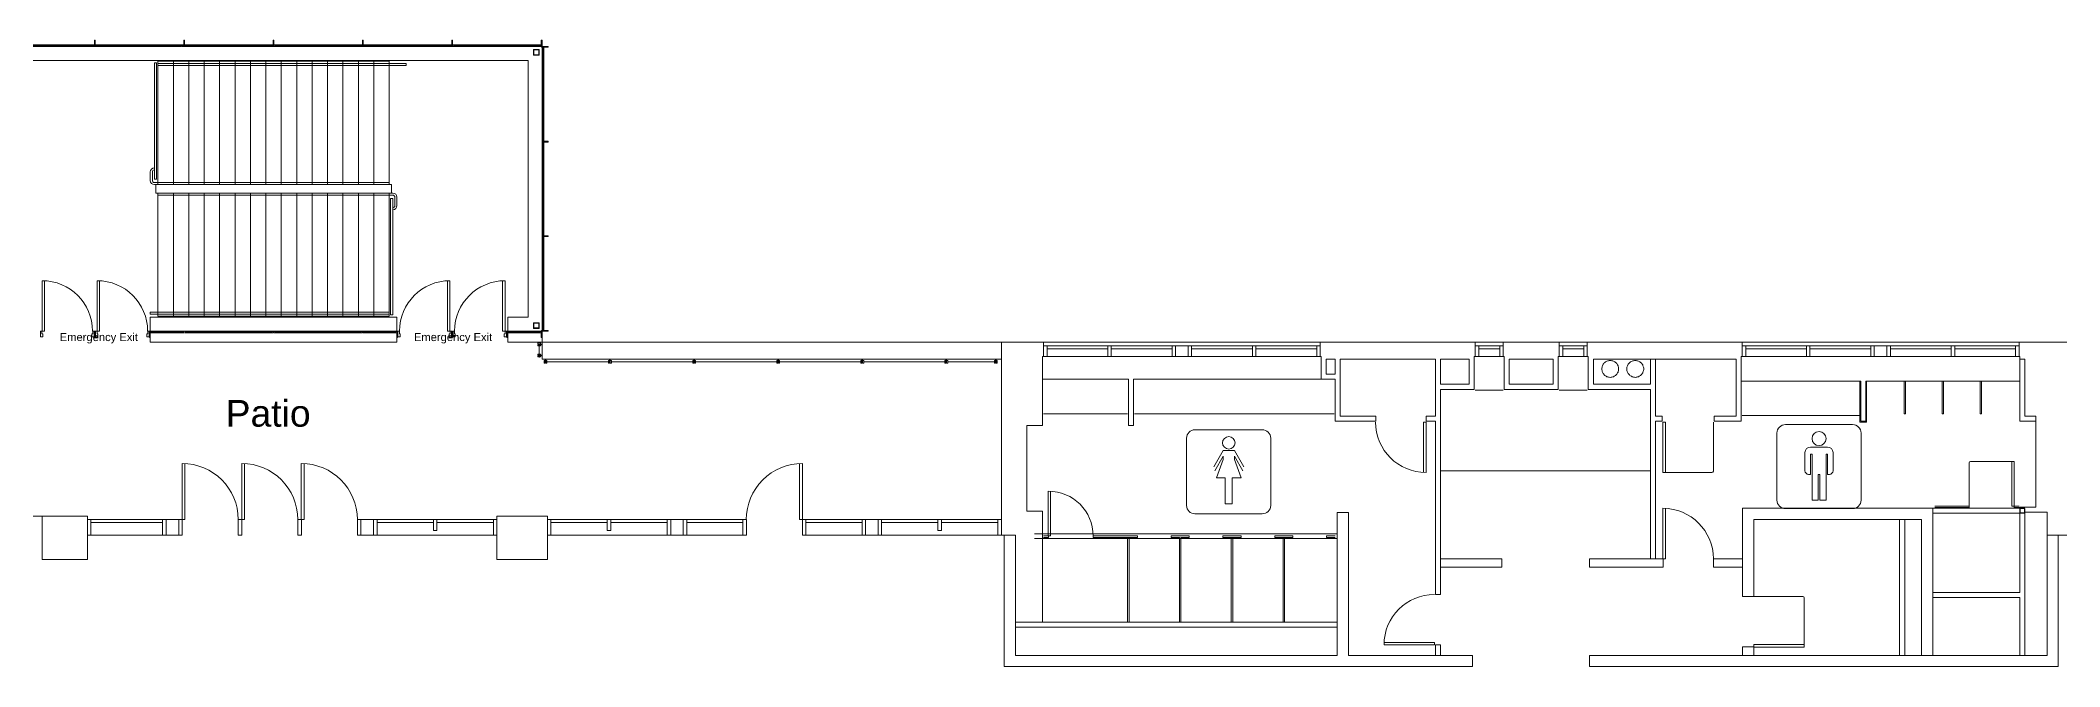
# Model space of a CAD drawing. Header units: inches. Extents: x -3410 to 5259, y -1080 to 3208.
# Drawn here: x 2178 to 3619, y 2757 to 3204 of the extents above; entities that cross this region are included whole.
import ezdxf

# ---------------------------------------------------------------- set-up
doc = ezdxf.new("R2010")
doc.units = ezdxf.units.IN
doc.header["$LTSCALE"] = 48
doc.header["$MEASUREMENT"] = 0
for name, color, linetype, lineweight in [('Venue-Fire Apparatus and Text', 7, 'Continuous', 5), ('Venue-Text', 5, 'Continuous', 5), ('Venue-Text-Facility', 7, 'Continuous', 5), ('Venue-Text-Room ID', 5, 'Continuous', 5), ('Venue-Walls and Doors', 7, 'Continuous', 5)]:
    doc.layers.add(name, color=color, linetype=linetype, lineweight=lineweight)
doc.styles.add('Arial', font='Arial')

# ---------------------------------------------------------------- blocks, each defined once
blk = doc.blocks.new('Group-50-1')
at = {"layer": 'Venue-Walls and Doors', "color": 7, "linetype": 'Continuous', "flags": 128}
blk.add_lwpolyline([(1983.241, 1639.251, 0.41421356), (1947.241, 1675.251), (1947.241, 1639.251), (1948.991, 1639.251), (1948.991, 1675.251)], format="xyb", dxfattribs=at)
blk = doc.blocks.new('Group-53-1')
at = {"layer": 'Venue-Walls and Doors', "color": 7, "linetype": 'Continuous', "flags": 128}
blk.add_lwpolyline([(1540.733, 1655.501, 0.41421356), (1508.733, 1687.501), (1508.733, 1655.501), (1510.289, 1655.501), (1510.289, 1687.501)], format="xyb", dxfattribs=at)
blk = doc.blocks.new('Group-56-1')
at = {"layer": 'Venue-Walls and Doors', "color": 7, "linetype": 'Continuous', "flags": 128}
blk.add_lwpolyline([(2165.75, 1676.751), (2165.75, 1707.751, -0.41421356), (2166.75, 1708.751), (2197.75, 1708.751), (2197.75, 1676.751), (2196.195, 1676.751), (2196.195, 1708.751)], format="xyb", dxfattribs=at)
blk = doc.blocks.new('Group-57-1')
at = {"layer": 'Venue-Walls and Doors', "color": 7, "linetype": 'Continuous', "flags": 128}
blk.add_lwpolyline([(2012.117, 1612.251), (2047.117, 1612.251, -0.41421356), (2048.117, 1611.251), (2048.116, 1576.251), (2012.116, 1576.251), (2012.116, 1578), (2048.116, 1578)], format="xyb", dxfattribs=at)
blk = doc.blocks.new('Group-58-1')
at = {"layer": 'Venue-Walls and Doors', "color": 7, "linetype": 'Continuous', "flags": 128}
blk.add_lwpolyline([(1742.239, 1736.751, 0.41421356), (1778.239, 1700.751), (1778.239, 1736.751), (1776.489, 1736.751), (1776.489, 1700.751)], format="xyb", dxfattribs=at)
blk = doc.blocks.new('Group-122-1')
at = {"layer": 'Venue-Walls and Doors', "color": 7, "linetype": 'Continuous'}
for p, q in [((1331.294, 1707.181), (1331.294, 1667.229)), ((1333.238, 1667.23), (1333.238, 1707.23)), ((1333.238, 1667.23), (1331.294, 1667.229))]:
    blk.add_line(p, q, dxfattribs=at)
blk.add_arc((1333.238, 1667.23), 39.996, 90, 180.001433, dxfattribs=at)
blk = doc.blocks.new('Group-123-1')
at = {"layer": 'Venue-Walls and Doors', "color": 7, "linetype": 'Continuous'}
for p, q in [((890.738, 1667.23), (890.739, 1707.23)), ((892.683, 1707.182), (892.682, 1667.23)), ((890.738, 1667.23), (892.682, 1667.23))]:
    blk.add_line(p, q, dxfattribs=at)
blk.add_arc((890.738, 1667.23), 39.996, 360, 89.998567, dxfattribs=at)
blk = doc.blocks.new('Group-124-1')
at = {"layer": 'Venue-Walls and Doors', "color": 7, "linetype": 'Continuous'}
for p, q in [((933.238, 1667.23), (933.239, 1707.23)), ((935.183, 1707.181), (935.182, 1667.229)), ((933.238, 1667.23), (935.182, 1667.229))]:
    blk.add_line(p, q, dxfattribs=at)
blk.add_arc((933.238, 1667.23), 39.996, 359.998567, 89.998567, dxfattribs=at)
blk = doc.blocks.new('Group-125-1')
at = {"layer": 'Venue-Walls and Doors', "color": 7, "linetype": 'Continuous'}
for p, q in [((975.738, 1667.229), (975.739, 1707.229)), ((977.683, 1707.181), (977.682, 1667.229)), ((975.738, 1667.229), (977.682, 1667.229))]:
    blk.add_line(p, q, dxfattribs=at)
blk.add_arc((975.738, 1667.229), 39.996, 360, 89.998567, dxfattribs=at)
blk = doc.blocks.new('Group-215-1')
at = {"layer": 'Venue-Walls and Doors', "color": 7, "linetype": 'Continuous', "flags": 128}
blk.add_lwpolyline([(1983.242, 1736.751), (1983.242, 1701.751, -0.41421356), (1982.242, 1700.751), (1947.242, 1700.751), (1947.242, 1736.751), (1948.991, 1736.751), (1948.991, 1700.751)], format="xyb", dxfattribs=at)
blk = doc.blocks.new('Group-240-1')
at = {"layer": 'Venue-Walls and Doors', "color": 7, "linetype": 'Continuous', "flags": 128}
blk.add_lwpolyline([(1784.242, 1613.751, 0.41421356), (1748.242, 1577.751), (1784.242, 1577.751), (1784.242, 1579.501), (1748.242, 1579.501)], format="xyb", dxfattribs=at)
blk = doc.blocks.new('MEN')
at = {"layer": 'Venue-Text-Room ID'}
for p, q in [((-61, 59), (-61, -37)), ((-49, 71), (47, 71)), ((58.9999, 59), (58.9999, -37)), ((-21, 5), (-21, 31)), ((-13, 39), (11, 39)), ((-13, 29), (-11, 29)), ((-13, 0), (-13, 29)), ((-10.9999, -36.9999), (-10.9999, 29.0001)), ((8.9999, 29), (10.9999, 29)), ((9, 29.0001), (9, -36.9999)), ((10.9999, 29), (10.9999, 0)), ((18.9999, 31), (18.9999, 5)), ((-13, 0), (-16, 0)), ((0, 0), (-2, 0)), ((-1.9999, -36.9999), (-1.9999, 0.0001)), ((0, -36.9999), (0, 0.0001)), ((14, 0), (11, 0)), ((-48.9999, -48.9999), (47.0001, -48.9999)), ((-10.9999, -36.9999), (-1.9999, -36.9999)), ((0, -36.9999), (9, -36.9999))]:
    blk.add_line(p, q, dxfattribs=at)
blk.add_circle((-1, 51), 10, dxfattribs=at)
for centre, radius, start, end in [((-49, 59), 12, 90, 180), ((46.9999, 59), 12, 0, 90), ((-13, 31), 8, 90, 180), ((10.9999, 31), 8, 0, 90), ((-16, 5), 5, 180, 270), ((13.9999, 5), 5, 270, 0), ((-48.9999, -36.9999), 12, 180, 270), ((47, -36.9999), 12, 270, 0)]:
    blk.add_arc(centre, radius, start, end, dxfattribs=at)
blk = doc.blocks.new('WOMEN')
at = {"layer": 'Venue-Text-Room ID'}
for p, q in [((-43.2359, 68.6324), (52.7641, 68.6324)), ((-55.2358, 56.6324), (-55.2358, -39.3676)), ((-2.9999, 39), (-16.4641, 15.6794)), ((-3, 30.9999), (-15, 10.2153)), ((-3, 38.9999), (13, 38.9999)), ((-3, 31), (-3, 26.101)), ((12.9999, 39), (26.4641, 15.6794)), ((13, 31), (13, 26.101)), ((13, 30.9999), (25, 10.2153)), ((64.7641, 56.6324), (64.7641, -39.3676)), ((-3, 26.101), (-12.5, 0)), ((0.0001, 0), (-12.4999, 0)), ((0, 0), (0, -37)), ((9.9999, 0.0001), (9.9999, -36.9999)), ((22.4999, 0), (9.9999, 0)), ((13, 26.101), (22.5, 0)), ((-43.2359, -51.3675), (52.7641, -51.3675)), ((-0.0001, -36.9999), (9.9999, -36.9999))]:
    blk.add_line(p, q, dxfattribs=at)
blk.add_circle((4.9999, 49.9999), 9, dxfattribs=at)
for centre, start, end in [((-43.2358, 56.6324), 90, 180), ((52.7641, 56.6324), 0, 90), ((-43.2358, -39.3675), 180, 270), ((52.7641, -39.3675), 270, 0)]:
    blk.add_arc(centre, 12, start, end, dxfattribs=at)

msp = doc.modelspace()

# ---------------------------------------------------------------- linework, layer by layer
at = {"layer": 'Venue-Walls and Doors', "linetype": 'Continuous'}
for p, q in [((2217.1, 3201), (2153.9, 3201)), ((2280.9, 3201), (2217.6, 3201)), ((2540.9, 3199.8), (2279.6, 3199.8)), ((2344.6, 3201), (2281.4, 3201)), ((2408.4, 3201), (2345.1, 3201)), ((2408.9, 3201), (2472.1, 3201)), ((2535.9, 3201), (2472.6, 3201)), ((2537.6, 3199.3), (2537.6, 3132.2)), ((2526.4, 3189.8), (2163.4, 3189.8)), ((2259.9, 3188.3), (2261.4, 3188.3)), ((2259.9, 3188.3), (2259.9, 3105.3)), ((2261.4, 3188.3), (2261.4, 3105.3)), ((2262.4, 3189.3), (2427.4, 3189.3)), ((2262.4, 3189.3), (2262.4, 3101.3)), ((2262.4, 3187.8), (2439.4, 3187.8)), ((2262.4, 3186.3), (2439.4, 3186.3)), ((2273.4, 3189.3), (2273.4, 3101.3)), ((2281.4, 3189.8), (2408, 3189.8)), ((2284.4, 3189.3), (2284.4, 3101.3)), ((2295.4, 3189.3), (2295.4, 3101.3)), ((2306.4, 3189.3), (2306.4, 3101.3)), ((2317.4, 3189.3), (2317.4, 3101.3)), ((2328.4, 3189.3), (2328.4, 3101.3)), ((2339.4, 3189.3), (2339.4, 3101.3)), ((2350.4, 3189.3), (2350.4, 3101.3)), ((2361.4, 3189.3), (2361.4, 3101.3)), ((2372.4, 3189.3), (2372.4, 3101.3)), ((2383.4, 3189.3), (2383.4, 3101.3)), ((2394.4, 3189.3), (2394.4, 3101.3)), ((2405.4, 3189.3), (2405.4, 3101.3)), ((2416.4, 3189.3), (2416.4, 3101.3)), ((2427.4, 3189.3), (2427.4, 3101.3)), ((2439.4, 3186.3), (2439.4, 3187.8)), ((2526.4, 3006.8), (2526.4, 3189.8)), ((2537.6, 3131.7), (2537.6, 3064.7)), ((2256.9, 3110.3), (2256.9, 3104.3)), ((2258.4, 3110.3), (2258.4, 3104.3)), ((2259.6, 3102.8), (2427.4, 3102.8)), ((2261.4, 3105.3), (2259.9, 3105.3)), ((2260.9, 3101.3), (2259.9, 3101.3)), ((2260.9, 3101.3), (2428.9, 3101.3)), ((2260.9, 3095.3), (2260.9, 3101.3)), ((2428.9, 3101.3), (2428.9, 3095.3)), ((2260.9, 3095.3), (2429.9, 3095.3)), ((2262.4, 3095.3), (2262.4, 3007.3)), ((2262.4, 3093.8), (2429.9, 3093.8)), ((2273.4, 3095.3), (2273.4, 3007.3)), ((2284.4, 3095.3), (2284.4, 3007.3)), ((2295.4, 3095.3), (2295.4, 3007.3)), ((2306.4, 3095.3), (2306.4, 3007.3)), ((2317.4, 3095.3), (2317.4, 3007.3)), ((2328.4, 3095.3), (2328.4, 3007.3)), ((2339.4, 3095.3), (2339.4, 3007.3)), ((2350.4, 3095.3), (2350.4, 3007.3)), ((2361.4, 3095.3), (2361.4, 3007.3)), ((2372.4, 3095.3), (2372.4, 3007.3)), ((2383.4, 3095.3), (2383.4, 3007.3)), ((2394.4, 3095.3), (2394.4, 3007.3)), ((2405.4, 3095.3), (2405.4, 3007.3)), ((2416.4, 3095.3), (2416.4, 3007.3)), ((2427.4, 3095.3), (2427.4, 3007.3)), ((2428.4, 3008.3), (2428.4, 3091.3)), ((2428.4, 3091.3), (2429.9, 3091.3)), ((2429.9, 3008.3), (2429.9, 3091.3)), ((2431.4, 3086.3), (2431.4, 3092.3)), ((2432.9, 3086.3), (2432.9, 3092.3)), ((2537.6, 3064.2), (2537.6, 2997.2)), ((2427.4, 3010.3), (2256.9, 3010.3)), ((2256.9, 3008.8), (2256.9, 3010.3)), ((2256.9, 3008.8), (2427.4, 3008.8)), ((2256.9, 3006.8), (2432.9, 3006.8)), ((2256.9, 2988.8), (2256.9, 3006.8)), ((2262.4, 3007.3), (2427.4, 3007.3)), ((2429.9, 3008.3), (2428.4, 3008.3)), ((2432.9, 2988.8), (2432.9, 3006.8)), ((2511.9, 2988.8), (2511.9, 3006.8)), ((2526.4, 3006.8), (2511.9, 3006.8)), ((2280.9, 2995.5), (2256.9, 2995.5)), ((2256.9, 2988.8), (2432.9, 2988.8)), ((2344.6, 2995.5), (2281.4, 2995.5)), ((2408.4, 2995.5), (2345.1, 2995.5)), ((2408.9, 2995.5), (2432.9, 2995.5)), ((2535.9, 2995.5), (2511.9, 2995.5)), ((3980.2, 2988.8), (2511.9, 2988.8)), ((2534.4, 2987.5), (2534.4, 2987)), ((2534.4, 2986.3), (2534.4, 2980.3)), ((2536.4, 2992.2), (2536.4, 2976.8)), ((2864.2, 2851.2), (2864.2, 2988.8)), ((2894.2, 2988.8), (2894.2, 2978.5)), ((2896.7, 2986.2), (2940, 2986.2)), ((2940, 2984.2), (2896.7, 2984.2)), ((2985.9, 2986.2), (2942.5, 2986.2)), ((2985.9, 2984.2), (2942.5, 2984.2)), ((2988.4, 2986.2), (2997.4, 2986.2)), ((2999.9, 2986.2), (3043.3, 2986.2)), ((2999.9, 2984.2), (3043.3, 2984.2)), ((3089.2, 2986.2), (3045.8, 2986.2)), ((3045.8, 2984.2), (3089.2, 2984.2)), ((3091.7, 2988.8), (3091.7, 2978.5)), ((3202.2, 2988.8), (3202.2, 2978.5)), ((3219.7, 2986.2), (3204.7, 2986.2)), ((3204.7, 2984.2), (3219.7, 2984.2)), ((3222.2, 2988.8), (3222.2, 2978.5)), ((3262.2, 2988.8), (3262.2, 2978.5)), ((3264.7, 2986.2), (3279.7, 2986.2)), ((3279.7, 2984.2), (3264.7, 2984.2)), ((3282.2, 2988.8), (3282.2, 2978.5)), ((3392.7, 2988.8), (3392.7, 2978.5)), ((3395.2, 2986.2), (3438.5, 2986.2)), ((3438.5, 2984.2), (3395.2, 2984.2)), ((3484.4, 2986.2), (3441, 2986.2)), ((3484.4, 2984.2), (3441, 2984.2)), ((3495.9, 2986.2), (3486.9, 2986.2)), ((3498.4, 2986.2), (3541.8, 2986.2)), ((3498.4, 2984.2), (3541.8, 2984.2)), ((3587.7, 2986.2), (3544.3, 2986.2)), ((3544.3, 2984.2), (3587.7, 2984.2)), ((3590.2, 2988.8), (3590.2, 2978.5)), ((2534.4, 2979.5), (2534.4, 2979)), ((2536.4, 2976.8), (2864.2, 2976.8)), ((2538.6, 2974.8), (2539.1, 2974.8)), ((2539.9, 2974.8), (2583.9, 2974.8)), ((2584.6, 2974.8), (2585.1, 2974.8)), ((2585.9, 2974.8), (2643.9, 2974.8)), ((2644.6, 2974.8), (2645.1, 2974.8)), ((2645.9, 2974.8), (2703.9, 2974.8)), ((2704.6, 2974.8), (2705.1, 2974.8)), ((2705.9, 2974.8), (2763.9, 2974.8)), ((2764.6, 2974.8), (2765.1, 2974.8)), ((2823.9, 2974.8), (2765.9, 2974.8)), ((2824.6, 2974.8), (2825.1, 2974.8)), ((2825.9, 2974.8), (2859.2, 2974.8)), ((2859.9, 2974.8), (2860.4, 2974.8)), ((2893.5, 2978.5), (2893.5, 2929.4)), ((3092.3, 2978.5), (2893.5, 2978.5)), ((3092.3, 2978.5), (3092.3, 2962.4)), ((3095.9, 2976.8), (3095.9, 2966)), ((3102.2, 2976.8), (3095.9, 2976.8)), ((3102.2, 2966), (3102.2, 2976.8)), ((3105.8, 2936), (3105.8, 2976.8)), ((3173.8, 2976.8), (3105.8, 2976.8)), ((3173.8, 2936), (3173.8, 2976.8)), ((3177.4, 2958.8), (3177.4, 2976.8)), ((3197.9, 2976.8), (3177.4, 2976.8)), ((3197.9, 2976.8), (3197.9, 2958.8)), ((3222.8, 2978.5), (3201.5, 2978.5)), ((3201.5, 2978.5), (3201.5, 2955.1)), ((3222.8, 2978.5), (3222.8, 2955.1)), ((3226.4, 2976.8), (3226.4, 2958.8)), ((3226.4, 2976.8), (3257.9, 2976.8)), ((3257.9, 2976.8), (3257.9, 2958.8)), ((3261.5, 2978.5), (3261.5, 2955.1)), ((3261.5, 2978.5), (3282.8, 2978.5)), ((3282.8, 2978.5), (3282.8, 2955.1)), ((3286.5, 2976.8), (3286.5, 2958.8)), ((3388.4, 2976.8), (3286.5, 2976.8)), ((3327.3, 2958.8), (3327.3, 2976.8)), ((3330.9, 2936), (3330.9, 2976.8)), ((3388.4, 2936), (3388.4, 2976.8)), ((3392, 2932.4), (3392, 2978.5)), ((3392, 2978.5), (3590.8, 2978.5)), ((3590.8, 2932.4), (3590.8, 2978.5)), ((3594.4, 2976.8), (3590.8, 2976.8)), ((3594.4, 2936), (3594.4, 2976.8)), ((2893.5, 2962.4), (2954.8, 2962.4)), ((2954.8, 2929.4), (2954.8, 2962.4)), ((2958.4, 2929.4), (2958.4, 2962.4)), ((2958.4, 2962.4), (3092.3, 2962.4)), ((3092.3, 2962.4), (3102.2, 2962.4)), ((3095.9, 2966), (3102.2, 2966)), ((3102.2, 2932.4), (3102.2, 2962.4)), ((3197.9, 2958.8), (3177.4, 2958.8)), ((3201.5, 2955.1), (3177.4, 2955.1)), ((3177.4, 2808.8), (3177.4, 2955.1)), ((3202.2, 2954.5), (3222.2, 2954.5)), ((3261.5, 2955.1), (3222.8, 2955.1)), ((3257.9, 2958.8), (3226.4, 2958.8)), ((3282.2, 2954.5), (3262.2, 2954.5)), ((3327.3, 2955.1), (3282.8, 2955.1)), ((3327.3, 2958.8), (3286.5, 2958.8)), ((3327.3, 2834.3), (3327.3, 2955.1)), ((3477.3, 2961.1), (3392, 2961.1)), ((3476.7, 2960.5), (3476.7, 2931.8)), ((3477.3, 2932.4), (3477.3, 2961.1)), ((3480.9, 2932.4), (3480.9, 2961.1)), ((3590.8, 2961.1), (3480.9, 2961.1)), ((3481.5, 2931.8), (3481.5, 2960.5)), ((2882.2, 2929.4), (2882.2, 2868.1)), ((2893.5, 2929.4), (2882.2, 2929.4)), ((2894.2, 2937.8), (2954.2, 2937.8)), ((2954.8, 2929.4), (2958.4, 2929.4)), ((2959, 2937.8), (3101.5, 2937.8)), ((3131.2, 2932.4), (3102.2, 2932.4)), ((3131.2, 2936), (3105.8, 2936)), ((3131.2, 2932.4), (3131.2, 2936)), ((3173.8, 2936), (3167.2, 2936)), ((3167.2, 2932.4), (3167.2, 2936)), ((3173.8, 2932.4), (3167.2, 2932.4)), ((3173.8, 2808.8), (3173.8, 2932.4)), ((3335.5, 2936), (3330.9, 2936)), ((3330.9, 2834.3), (3330.9, 2932.4)), ((3335.5, 2932.4), (3330.9, 2932.4)), ((3335.5, 2932.4), (3335.5, 2936)), ((3388.4, 2936), (3372.8, 2936)), ((3372.8, 2932.4), (3372.8, 2936)), ((3392, 2932.4), (3372.8, 2932.4)), ((3476.7, 2936.5), (3392.7, 2936.5)), ((3476.7, 2931.8), (3481.5, 2931.8)), ((3480.9, 2932.4), (3477.3, 2932.4)), ((3602.2, 2932.4), (3590.8, 2932.4)), ((3602.2, 2936), (3594.4, 2936)), ((3602.2, 2871.1), (3602.2, 2936)), ((3178, 2897.1), (3326.7, 2897.1)), ((2893.5, 2868.1), (2882.2, 2868.1)), ((2893.5, 2788.9), (2893.5, 2868.1)), ((3103.7, 2765.3), (3103.7, 2867.3)), ((3103.7, 2867.3), (3111.7, 2867.3)), ((3111.7, 2765.3), (3111.7, 2867.3)), ((3393, 2870.3), (3393, 2807.3)), ((3528.7, 2870.3), (3393, 2870.3)), ((3528.7, 2765.3), (3528.7, 2870.3)), ((3528.7, 2870.3), (3594.4, 2870.3)), ((3530.2, 2871.8), (3554.7, 2871.8)), ((3554.7, 2870.8), (3530.2, 2870.8)), ((3554.7, 2871.8), (3554.7, 2870.8)), ((3586.7, 2871.8), (3586.7, 2870.8)), ((3586.7, 2871.8), (3590.2, 2871.8)), ((3586.7, 2870.8), (3590.2, 2870.8)), ((3590.8, 2871.1), (3602.2, 2871.1)), ((3590.8, 2871.1), (3590.8, 2810.1)), ((3594.4, 2867.5), (3610.2, 2867.5)), ((3594.4, 2867.5), (3594.4, 2765.3)), ((3610.2, 2765.3), (3610.2, 2867.5)), ((2144.2, 2864.7), (2212.1, 2864.7)), ((2179.7, 2864.7), (2179.7, 2833.7)), ((2212.1, 2864.7), (2212.1, 2833.7)), ((2279.7, 2862.2), (2212.1, 2862.2)), ((2214.6, 2851.2), (2214.6, 2862.2)), ((2265.7, 2860.2), (2214.6, 2860.2)), ((2265.7, 2851.2), (2265.7, 2862.2)), ((2268.2, 2851.2), (2268.2, 2862.2)), ((2277.2, 2862.2), (2277.2, 2851.2)), ((2279.7, 2851.2), (2279.7, 2862.2)), ((2407.2, 2862.2), (2407.2, 2851.2)), ((2416.2, 2851.2), (2416.2, 2862.2)), ((2418.7, 2851.2), (2418.7, 2862.2)), ((2418.7, 2860.2), (2458.9, 2860.2)), ((2501.7, 2860.2), (2461.4, 2860.2)), ((2501.7, 2862.2), (2501.7, 2851.2)), ((2504.2, 2864.7), (2504.2, 2833.7)), ((2504.2, 2864.7), (2540.2, 2864.7)), ((2540.2, 2864.7), (2540.2, 2833.7)), ((2540.2, 2862.2), (2679.7, 2862.2)), ((2542.7, 2862.2), (2542.7, 2851.2)), ((2542.7, 2860.2), (2582.9, 2860.2)), ((2625.7, 2860.2), (2585.4, 2860.2)), ((2625.7, 2851.2), (2625.7, 2862.2)), ((2628.2, 2851.2), (2628.2, 2862.2)), ((2637.2, 2862.2), (2637.2, 2851.2)), ((2639.7, 2851.2), (2639.7, 2862.2)), ((2679.7, 2860.2), (2639.7, 2860.2)), ((2864.2, 2862.2), (2722.2, 2862.2)), ((2724.7, 2851.2), (2724.7, 2862.2)), ((2764.7, 2860.2), (2724.7, 2860.2)), ((2764.7, 2851.2), (2764.7, 2862.2)), ((2767.2, 2862.2), (2767.2, 2851.2)), ((2776.2, 2851.2), (2776.2, 2862.2)), ((2778.7, 2851.2), (2778.7, 2862.2)), ((2778.7, 2860.2), (2818.9, 2860.2)), ((2861.7, 2860.2), (2821.4, 2860.2)), ((2861.7, 2862.2), (2861.7, 2851.2)), ((3520.7, 2862.3), (3401, 2862.3)), ((3401, 2862.3), (3401, 2807.3)), ((3505, 2765.3), (3505, 2862.3)), ((3508.7, 2765.3), (3508.7, 2862.3)), ((3520.7, 2765.3), (3520.7, 2862.3)), ((3528.7, 2866.8), (3594.4, 2866.8)), ((2212.1, 2851.2), (2279.7, 2851.2)), ((2679.7, 2851.2), (2540.2, 2851.2)), ((2866.2, 2757.3), (2866.2, 2851.2)), ((2874.2, 2765.3), (2874.2, 2851.2)), ((2887.8, 2852.1), (3103.7, 2852.1)), ((2887.8, 2848.6), (3103.7, 2848.6)), ((2897.7, 2850.5), (2894.2, 2850.5)), ((2897.7, 2849.5), (2894.2, 2849.5)), ((2897.7, 2850.5), (2897.7, 2849.5)), ((2929.7, 2850.5), (2929.7, 2849.5)), ((2961.2, 2850.5), (2929.7, 2850.5)), ((2929.7, 2849.5), (2961.2, 2849.5)), ((2954.2, 2789.5), (2954.2, 2849.5)), ((2955.2, 2789.5), (2955.2, 2849.5)), ((2961.2, 2849.5), (2961.2, 2850.5)), ((2998.2, 2850.5), (2985.2, 2850.5)), ((2985.2, 2849.5), (2985.2, 2850.5)), ((2991.2, 2849.5), (2985.2, 2849.5)), ((2991.2, 2789.5), (2991.2, 2849.5)), ((2992.2, 2789.5), (2992.2, 2849.5)), ((2992.2, 2849.5), (2998.2, 2849.5)), ((2998.2, 2849.5), (2998.2, 2850.5)), ((3035.2, 2850.5), (3022.2, 2850.5)), ((3022.2, 2849.5), (3022.2, 2850.5)), ((3035.2, 2849.5), (3022.2, 2849.5)), ((3028.2, 2789.5), (3028.2, 2849.5)), ((3029.2, 2789.5), (3029.2, 2849.5)), ((3035.2, 2849.5), (3035.2, 2850.5)), ((3059.2, 2849.5), (3059.2, 2850.5)), ((3072.2, 2850.5), (3059.2, 2850.5)), ((3072.2, 2849.5), (3059.2, 2849.5)), ((3065.2, 2789.5), (3065.2, 2849.5)), ((3066.2, 2789.5), (3066.2, 2849.5)), ((3072.2, 2849.5), (3072.2, 2850.5)), ((3096.2, 2850.5), (3102.2, 2850.5)), ((3096.2, 2849.5), (3096.2, 2850.5)), ((3096.2, 2849.5), (3102.2, 2849.5)), ((3759.7, 2851.2), (3610.2, 2851.2)), ((3618.2, 2757.3), (3618.2, 2851.2)), ((2212.1, 2833.7), (2179.7, 2833.7)), ((2504.2, 2833.7), (2540.2, 2833.7)), ((3221.1, 2834.3), (3177.4, 2834.3)), ((3221.1, 2828.3), (3177.4, 2828.3)), ((3221.1, 2834.3), (3221.1, 2828.3)), ((3283.7, 2834.3), (3336.2, 2834.3)), ((3283.7, 2834.3), (3283.7, 2828.3)), ((3283.7, 2828.3), (3336.2, 2828.3)), ((3336.2, 2834.3), (3336.2, 2828.3)), ((3372.2, 2834.3), (3372.2, 2828.3)), ((3372.2, 2834.3), (3393, 2834.3)), ((3372.2, 2828.3), (3393, 2828.3)), ((3590.8, 2810.1), (3528.7, 2810.1)), ((3173.8, 2808.8), (3177.4, 2808.8)), ((3401, 2807.3), (3393, 2807.3)), ((3590.8, 2806.5), (3528.7, 2806.5)), ((3590.8, 2806.5), (3590.8, 2765.3)), ((2874.3, 2788.9), (3103.7, 2788.9)), ((2874.3, 2785.3), (3103.7, 2785.3)), ((3173.8, 2765.3), (3173.8, 2772.8)), ((3173.8, 2772.8), (3177.4, 2772.8)), ((3177.4, 2765.3), (3177.4, 2772.8)), ((3393, 2771.3), (3393, 2765.3)), ((3401, 2771.3), (3393, 2771.3)), ((3401, 2771.3), (3401, 2765.3)), ((3200.2, 2757.3), (2866.2, 2757.3)), ((3103.7, 2765.3), (2874.2, 2765.3)), ((3200.2, 2765.3), (3111.7, 2765.3)), ((3200.2, 2765.3), (3200.2, 2757.3)), ((3610.2, 2765.3), (3283.7, 2765.3)), ((3283.7, 2765.3), (3283.7, 2757.3)), ((3618.2, 2757.3), (3283.7, 2757.3))]:
    msp.add_line(p, q, dxfattribs=at)
at = {"layer": 'Venue-Walls and Doors', "linetype": 'Continuous', "flags": 128}
for points in [[(2153.4, 3199.3), (2148.9, 3199.3), (2148.9, 3199.8), (2279.1, 3199.8)], [(2217.1, 3199.8), (2217.1, 3204.3), (2217.6, 3204.3), (2217.6, 3199.8)], [(2280.9, 3199.8), (2280.9, 3204.3), (2281.4, 3204.3), (2281.4, 3199.8)], [(2344.6, 3199.8), (2344.6, 3204.3), (2345.1, 3204.3), (2345.1, 3199.8)], [(2408.4, 3199.8), (2408.4, 3204.3), (2408.9, 3204.3), (2408.9, 3199.8)], [(2472.6, 3199.8), (2472.6, 3204.3), (2472.1, 3204.3), (2472.1, 3199.8)], [(2536.4, 3204.3), (2535.9, 3204.3), (2535.9, 3199.8)], [(2536.4, 3204.3), (2536.4, 2996.7), (2540.9, 2996.7), (2540.9, 2997.2), (2536.4, 2997.2)], [(2536.4, 3199.3), (2540.9, 3199.3), (2540.9, 3199.8)], [(2536.4, 3131.7), (2540.9, 3131.7), (2540.9, 3132.2), (2536.4, 3132.2)], [(2536.4, 3064.2), (2540.9, 3064.2), (2540.9, 3064.7), (2536.4, 3064.7)], [(2433.4, 2996.7), (2256.4, 2996.7), (2256.4, 2992.2), (2256.9, 2992.2)], [(2409.1, 2996.6), (2410.1, 2996.6), (2410.1, 2996.7)], [(2433.4, 2996.7), (2433.4, 2992.2), (2432.9, 2992.2)], [(2536.4, 2996.7), (2511.4, 2996.7), (2511.4, 2992.2), (2511.9, 2992.2)], [(2535.9, 2996.7), (2535.9, 2992.2), (2536.4, 2992.2), (2536.4, 2996.7)], [(2409.4, 2995.5), (2409.4, 2995.6), (2409.1, 2995.6)], [(2535.4, 2987.5), (2535.4, 2988.3), (2533.4, 2988.3), (2533.4, 2987.5), (2536.4, 2987.5)], [(2535.4, 2987), (2535.4, 2986.3), (2533.4, 2986.3), (2533.4, 2987), (2536.4, 2987)], [(2896.7, 2978.5), (2896.7, 2986.3), (2894.2, 2986.3)], [(2942.5, 2978.5), (2942.5, 2986.3), (2940, 2986.3), (2940, 2978.5)], [(2988.4, 2978.5), (2988.4, 2986.3), (2985.9, 2986.3), (2985.9, 2978.5)], [(2997.4, 2978.5), (2997.4, 2986.3), (2999.9, 2986.3), (2999.9, 2978.5)], [(3043.3, 2978.5), (3043.3, 2986.3), (3045.8, 2986.3), (3045.8, 2978.5)], [(3089.2, 2978.5), (3089.2, 2986.3), (3091.7, 2986.3)], [(3204.7, 2978.5), (3204.7, 2986.3), (3202.2, 2986.3)], [(3219.7, 2978.5), (3219.7, 2986.3), (3222.2, 2986.3)], [(3264.7, 2978.5), (3264.7, 2986.3), (3262.2, 2986.3)], [(3279.7, 2978.5), (3279.7, 2986.3), (3282.2, 2986.3)], [(3395.2, 2978.5), (3395.2, 2986.3), (3392.7, 2986.3)], [(3441, 2978.5), (3441, 2986.3), (3438.5, 2986.3), (3438.5, 2978.5)], [(3486.9, 2978.5), (3486.9, 2986.3), (3484.4, 2986.3), (3484.4, 2978.5)], [(3495.9, 2978.5), (3495.9, 2986.3), (3498.4, 2986.3), (3498.4, 2978.5)], [(3541.8, 2978.5), (3541.8, 2986.3), (3544.3, 2986.3), (3544.3, 2978.5)], [(3587.7, 2978.5), (3587.7, 2986.3), (3590.2, 2986.3)], [(2535.4, 2979.5), (2535.4, 2980.3), (2533.4, 2980.3), (2533.4, 2979.5), (2536.4, 2979.5)], [(2535.4, 2979), (2535.4, 2978.3), (2533.4, 2978.3), (2533.4, 2979), (2536.4, 2979)], [(2538.6, 2975.8), (2537.9, 2975.8), (2537.9, 2973.8), (2538.6, 2973.8), (2538.6, 2976.8)], [(2539.1, 2975.8), (2539.9, 2975.8), (2539.9, 2973.8), (2539.1, 2973.8), (2539.1, 2976.8)], [(2584.6, 2975.8), (2583.9, 2975.8), (2583.9, 2973.8), (2584.6, 2973.8), (2584.6, 2976.8)], [(2585.1, 2975.8), (2585.9, 2975.8), (2585.9, 2973.8), (2585.1, 2973.8), (2585.1, 2976.8)], [(2644.6, 2975.8), (2643.9, 2975.8), (2643.9, 2973.8), (2644.6, 2973.8), (2644.6, 2976.8)], [(2645.1, 2975.8), (2645.9, 2975.8), (2645.9, 2973.8), (2645.1, 2973.8), (2645.1, 2976.8)], [(2704.6, 2975.8), (2703.9, 2975.8), (2703.9, 2973.8), (2704.6, 2973.8), (2704.6, 2976.8)], [(2705.1, 2975.8), (2705.9, 2975.8), (2705.9, 2973.8), (2705.1, 2973.8), (2705.1, 2976.8)], [(2764.6, 2975.8), (2763.9, 2975.8), (2763.9, 2973.8), (2764.6, 2973.8), (2764.6, 2976.8)], [(2765.1, 2975.8), (2765.9, 2975.8), (2765.9, 2973.8), (2765.1, 2973.8), (2765.1, 2976.8)], [(2824.6, 2975.8), (2823.9, 2975.8), (2823.9, 2973.8), (2824.6, 2973.8), (2824.6, 2976.8)], [(2825.1, 2975.8), (2825.9, 2975.8), (2825.9, 2973.8), (2825.1, 2973.8), (2825.1, 2976.8)], [(2859.9, 2975.8), (2859.2, 2975.8), (2859.2, 2973.8), (2859.9, 2973.8), (2859.9, 2976.8)], [(2860.4, 2975.8), (2861.2, 2975.8), (2861.2, 2973.8), (2860.4, 2973.8), (2860.4, 2976.8)], [(3508.2, 2960.5), (3508.2, 2937.8), (3509.2, 2937.8), (3509.2, 2960.5)], [(3535.4, 2960.5), (3535.4, 2937.8), (3536.4, 2937.8), (3536.4, 2960.5)], [(3562.5, 2960.5), (3562.5, 2937.8), (3563.5, 2937.8), (3563.5, 2960.5)], [(2504.2, 2851.2), (2404.7, 2851.2), (2404.7, 2862.2), (2504.2, 2862.2)], [(2458.9, 2862.2), (2458.9, 2854.5), (2461.4, 2854.5), (2461.4, 2862.2)], [(2585.4, 2862.2), (2585.4, 2854.5), (2582.9, 2854.5), (2582.9, 2862.2)], [(2722.2, 2862.2), (2722.2, 2851.2), (2874.2, 2851.2)], [(2818.9, 2862.2), (2818.9, 2854.5), (2821.4, 2854.5), (2821.4, 2862.2)]]:
    msp.add_lwpolyline(points, dxfattribs=at)
for points in [[(2216.4, 3200.3), (2216.4, 3200), (2154.6, 3200), (2154.6, 3200.3)], [(2218.4, 3200.3), (2218.4, 3200), (2280.1, 3200), (2280.1, 3200.3)], [(2343.9, 3200.3), (2343.9, 3200), (2282.1, 3200), (2282.1, 3200.3)], [(2345.9, 3200.3), (2345.9, 3200), (2407.7, 3200), (2407.7, 3200.3)], [(2471.4, 3200.3), (2471.4, 3200), (2409.5, 3200), (2409.5, 3200.3)], [(2473.4, 3200.3), (2473.4, 3200), (2535.1, 3200), (2535.1, 3200.3)], [(2536.9, 3133), (2536.6, 3133), (2536.6, 3198.5), (2536.9, 3198.5)], [(2530.4, 3197.8), (2534.4, 3197.8), (2534.4, 3193.8), (2530.4, 3193.8)], [(2530.6, 3197.5), (2534.1, 3197.5), (2534.1, 3194), (2530.6, 3194)], [(2536.9, 3131), (2536.6, 3131), (2536.6, 3065.5), (2536.9, 3065.5)], [(2536.9, 2998), (2536.6, 2998), (2536.6, 3063.5), (2536.9, 3063.5)], [(2181.5, 3032.7), (2181.5, 2996.7), (2179.7, 2996.7), (2179.7, 3032.7)], [(2220.7, 2996.7), (2220.7, 3032.7), (2219, 3032.7), (2219, 2996.7)], [(2469, 2996.7), (2469, 3032.7), (2470.7, 3032.7), (2470.7, 2996.7)], [(2508.2, 3032.7), (2508.2, 2996.7), (2510, 2996.7), (2510, 3032.7)], [(2180.2, 2994.7), (2179.6, 2994.7), (2179.6, 2996.7), (2178.6, 2996.7), (2178.6, 2992.7), (2180.2, 2992.7)], [(2215.2, 2994.7), (2215.9, 2994.7), (2215.9, 2996.7), (2216.9, 2996.7), (2216.9, 2992.7), (2215.2, 2992.7)], [(2217.6, 2996.7), (2217.1, 2996.7), (2217.1, 2992.2), (2217.6, 2992.2)], [(2219.5, 2994.7), (2218.9, 2994.7), (2218.9, 2996.7), (2217.9, 2996.7), (2217.9, 2992.7), (2219.5, 2992.7)], [(2254.5, 2994.7), (2255.1, 2994.7), (2255.1, 2996.7), (2256.1, 2996.7), (2256.1, 2992.7), (2254.5, 2992.7)], [(2435.2, 2994.7), (2434.6, 2994.7), (2434.6, 2996.7), (2433.6, 2996.7), (2433.6, 2992.7), (2435.2, 2992.7)], [(2470.2, 2994.7), (2470.9, 2994.7), (2470.9, 2996.7), (2471.9, 2996.7), (2471.9, 2992.7), (2470.2, 2992.7)], [(2472.1, 2996.7), (2472.6, 2996.7), (2472.6, 2992.2), (2472.1, 2992.2)], [(2474.5, 2994.7), (2473.9, 2994.7), (2473.9, 2996.7), (2472.9, 2996.7), (2472.9, 2992.7), (2474.5, 2992.7)], [(2509.5, 2994.7), (2510.1, 2994.7), (2510.1, 2996.7), (2511.1, 2996.7), (2511.1, 2992.7), (2509.5, 2992.7)], [(2530.4, 2998.7), (2534.4, 2998.7), (2534.4, 3002.7), (2530.4, 3002.7)], [(2530.6, 2999), (2534.1, 2999), (2534.1, 3002.5), (2530.6, 3002.5)], [(2257.6, 2996.2), (2257.6, 2996.5), (2280.1, 2996.5), (2280.1, 2996.2)], [(2343.9, 2996.2), (2343.9, 2996.5), (2282.1, 2996.5), (2282.1, 2996.2)], [(2345.9, 2996.2), (2345.9, 2996.5), (2407.7, 2996.5), (2407.7, 2996.2)], [(2432.1, 2996.2), (2432.1, 2996.5), (2409.6, 2996.5), (2409.6, 2996.2)], [(2512.6, 2996.2), (2512.6, 2996.5), (2535.1, 2996.5), (2535.1, 2996.2)], [(3304.5, 2969.7), (3304.5, 2969.2), (3304.4, 2968.6), (3304.3, 2968), (3304.1, 2967.5), (3303.8, 2966.9), (3303.5, 2966.4), (3303.2, 2965.9), (3302.8, 2965.5), (3302.3, 2965.1), (3301.9, 2964.8), (3301.4, 2964.5), (3300.8, 2964.2), (3300.3, 2964), (3299.7, 2963.9), (3299.1, 2963.8), (3298.5, 2963.7), (3297.9, 2963.8), (3297.4, 2963.9), (3296.8, 2964), (3296.2, 2964.2), (3295.7, 2964.5), (3295.2, 2964.8), (3294.7, 2965.1), (3294.3, 2965.5), (3293.9, 2965.9), (3293.5, 2966.4), (3293.2, 2966.9), (3293, 2967.5), (3292.8, 2968), (3292.7, 2968.6), (3292.6, 2969.2), (3292.5, 2969.7), (3292.6, 2970.3), (3292.7, 2970.9), (3292.8, 2971.5), (3293, 2972), (3293.2, 2972.6), (3293.5, 2973.1), (3293.9, 2973.6), (3294.3, 2974), (3294.7, 2974.4), (3295.2, 2974.7), (3295.7, 2975), (3296.2, 2975.3), (3296.8, 2975.5), (3297.4, 2975.6), (3297.9, 2975.7), (3298.5, 2975.7), (3299.1, 2975.7), (3299.7, 2975.6), (3300.3, 2975.5), (3300.8, 2975.3), (3301.4, 2975), (3301.9, 2974.7), (3302.3, 2974.4), (3302.8, 2974), (3303.2, 2973.6), (3303.5, 2973.1), (3303.8, 2972.6), (3304.1, 2972), (3304.3, 2971.5), (3304.4, 2970.9), (3304.5, 2970.3)], [(3322.4, 2969.7), (3322.4, 2969.2), (3322.3, 2968.6), (3322.1, 2968), (3321.9, 2967.5), (3321.7, 2966.9), (3321.4, 2966.4), (3321, 2965.9), (3320.6, 2965.5), (3320.2, 2965.1), (3319.7, 2964.8), (3319.2, 2964.5), (3318.7, 2964.2), (3318.1, 2964), (3317.6, 2963.9), (3317, 2963.8), (3316.4, 2963.7), (3315.8, 2963.8), (3315.2, 2963.9), (3314.7, 2964), (3314.1, 2964.2), (3313.6, 2964.5), (3313.1, 2964.8), (3312.6, 2965.1), (3312.2, 2965.5), (3311.8, 2965.9), (3311.4, 2966.4), (3311.1, 2966.9), (3310.9, 2967.5), (3310.7, 2968), (3310.5, 2968.6), (3310.4, 2969.2), (3310.4, 2969.7), (3310.4, 2970.3), (3310.5, 2970.9), (3310.7, 2971.5), (3310.9, 2972), (3311.1, 2972.6), (3311.4, 2973.1), (3311.8, 2973.6), (3312.2, 2974), (3312.6, 2974.4), (3313.1, 2974.7), (3313.6, 2975), (3314.1, 2975.3), (3314.7, 2975.5), (3315.2, 2975.6), (3315.8, 2975.7), (3316.4, 2975.7), (3317, 2975.7), (3317.6, 2975.6), (3318.1, 2975.5), (3318.7, 2975.3), (3319.2, 2975), (3319.7, 2974.7), (3320.2, 2974.4), (3320.6, 2974), (3321, 2973.6), (3321.4, 2973.1), (3321.7, 2972.6), (3321.9, 2972), (3322.1, 2971.5), (3322.3, 2970.9), (3322.4, 2970.3)], [(2322.2, 2862.2), (2322.2, 2851.2), (2319.7, 2851.2), (2319.7, 2862.2)], [(2362.2, 2862.2), (2362.2, 2851.2), (2364.7, 2851.2), (2364.7, 2862.2)], [(2682.2, 2862.2), (2682.2, 2851.2), (2679.7, 2851.2), (2679.7, 2862.2)]]:
    msp.add_lwpolyline(points, close=True, dxfattribs=at)
for points in [[(2215.9, 3199.8), (2215.9, 3199.9), (2216.9, 3199.9, 0.414214), (2217, 3199.9), (2217, 3200.8, 0.414214), (2216.9, 3200.9), (2216.6, 3200.9), (2216.6, 3201)], [(2218.9, 3199.8), (2218.9, 3199.9), (2217.8, 3199.9, -0.414214), (2217.7, 3199.9), (2217.7, 3200.8, -0.414214), (2217.8, 3200.9), (2218.1, 3200.9), (2218.1, 3201)], [(2279.6, 3199.8), (2279.6, 3199.9), (2280.7, 3199.9, 0.414214), (2280.7, 3199.9), (2280.7, 3200.8, 0.414214), (2280.7, 3200.9), (2280.4, 3200.9), (2280.4, 3201)], [(2282.6, 3199.8), (2282.6, 3199.9), (2281.6, 3199.9, -0.414214), (2281.5, 3199.9), (2281.5, 3200.8, -0.414214), (2281.6, 3200.9), (2281.9, 3200.9), (2281.9, 3201)], [(2343.4, 3199.8), (2343.4, 3199.9), (2344.4, 3199.9, 0.414214), (2344.5, 3199.9), (2344.5, 3200.8, 0.414214), (2344.4, 3200.9), (2344.1, 3200.9), (2344.1, 3201)], [(2346.4, 3199.8), (2346.4, 3199.9), (2345.3, 3199.9, -0.414214), (2345.2, 3199.9), (2345.2, 3200.8, -0.414214), (2345.3, 3200.9), (2345.6, 3200.9), (2345.6, 3201)], [(2407.9, 3201), (2407.9, 3200.9), (2408.2, 3200.9, -0.414214), (2408.2, 3200.8), (2408.2, 3199.9), (2408.2, 3199.9), (2407.1, 3199.9), (2407.1, 3199.8)], [(2409.4, 3201), (2409.4, 3200.9), (2409.1, 3200.9, 0.414214), (2409, 3200.8), (2409, 3199.9), (2409.1, 3199.9), (2410.1, 3199.9), (2410.1, 3199.8)], [(2470.9, 3199.8), (2470.9, 3199.9), (2471.9, 3199.9, 0.414214), (2472, 3199.9), (2472, 3200.8, 0.414214), (2471.9, 3200.9), (2471.6, 3200.9), (2471.6, 3201)], [(2473.9, 3199.8), (2473.9, 3199.9), (2472.8, 3199.9, -0.414214), (2472.7, 3199.9), (2472.7, 3200.8, -0.414214), (2472.8, 3200.9), (2473.1, 3200.9), (2473.1, 3201)], [(2534.6, 3199.8), (2534.6, 3199.9), (2535.7, 3199.9, 0.414214), (2535.7, 3199.9), (2535.7, 3200.8, 0.414214), (2535.7, 3200.9), (2535.4, 3200.9), (2535.4, 3201)], [(2536.4, 3198), (2536.5, 3198), (2536.5, 3199.1, -0.414214), (2536.6, 3199.1), (2537.4, 3199.1, -0.414214), (2537.5, 3199.1), (2537.5, 3198.8), (2537.6, 3198.8)], [(2536.4, 3133.5), (2536.5, 3133.5), (2536.5, 3132.4, 0.414214), (2536.6, 3132.4), (2537.4, 3132.4, 0.414214), (2537.5, 3132.4), (2537.5, 3132.7), (2537.6, 3132.7)], [(2536.4, 3130.5), (2536.5, 3130.5), (2536.5, 3131.6, -0.414214), (2536.6, 3131.6), (2537.4, 3131.6, -0.414214), (2537.5, 3131.6), (2537.5, 3131.2), (2537.6, 3131.2)], [(2536.4, 3066), (2536.5, 3066), (2536.5, 3064.9, 0.414214), (2536.6, 3064.9), (2537.4, 3064.9, 0.414214), (2537.5, 3064.9), (2537.5, 3065.2), (2537.6, 3065.2)], [(2536.4, 3063), (2536.5, 3063), (2536.5, 3064.1, -0.414214), (2536.6, 3064.1), (2537.4, 3064.1, -0.414214), (2537.5, 3064.1), (2537.5, 3063.7), (2537.6, 3063.7)], [(2258.1, 2996.7), (2258.1, 2996.6), (2257.1, 2996.6, 0.414214), (2257, 2996.5), (2257, 2995.7, 0.414214), (2257.1, 2995.6), (2257.4, 2995.6), (2257.4, 2995.5)], [(2279.6, 2996.7), (2279.6, 2996.6), (2280.7, 2996.6, -0.414214), (2280.7, 2996.5), (2280.7, 2995.7, -0.414214), (2280.7, 2995.6), (2280.4, 2995.6), (2280.4, 2995.5)], [(2282.6, 2996.7), (2282.6, 2996.6), (2281.6, 2996.6, 0.414214), (2281.5, 2996.5), (2281.5, 2995.7, 0.414214), (2281.6, 2995.6), (2281.9, 2995.6), (2281.9, 2995.5)], [(2343.4, 2996.7), (2343.4, 2996.6), (2344.4, 2996.6, -0.414214), (2344.5, 2996.5), (2344.5, 2995.7, -0.414214), (2344.4, 2995.6), (2344.1, 2995.6), (2344.1, 2995.5)], [(2346.4, 2996.7), (2346.4, 2996.6), (2345.3, 2996.6, 0.414214), (2345.2, 2996.5), (2345.2, 2995.7, 0.414214), (2345.3, 2995.6), (2345.6, 2995.6), (2345.6, 2995.5)], [(2407.9, 2995.5), (2407.9, 2995.6), (2408.2, 2995.6, 0.414214), (2408.2, 2995.7), (2408.2, 2996.5), (2408.2, 2996.6), (2407.1, 2996.6), (2407.1, 2996.7)], [(2409.1, 2996.6, 0.414214), (2409, 2996.5), (2409, 2995.7, 0.414214), (2409.1, 2995.6)], [(2431.6, 2996.7), (2431.6, 2996.6), (2432.7, 2996.6, -0.414214), (2432.7, 2996.5), (2432.7, 2995.7, -0.414214), (2432.7, 2995.6), (2432.4, 2995.6), (2432.4, 2995.5)], [(2513.1, 2996.7), (2513.1, 2996.6), (2512.1, 2996.6, 0.414214), (2512, 2996.5), (2512, 2995.7, 0.414214), (2512.1, 2995.6), (2512.4, 2995.6), (2512.4, 2995.5)], [(2534.6, 2996.7), (2534.6, 2996.6), (2535.7, 2996.6, -0.414214), (2535.7, 2996.5), (2535.7, 2995.7, -0.414214), (2535.7, 2995.6), (2535.4, 2995.6), (2535.4, 2995.5)], [(2536.4, 2998.5), (2536.5, 2998.5), (2536.5, 2997.4, 0.414214), (2536.6, 2997.4), (2537.4, 2997.4, 0.414214), (2537.5, 2997.4), (2537.5, 2997.7), (2537.6, 2997.7)], [(3591.3, 2866.8, -0.414214), (3590.8, 2867.3), (3590.8, 2869.8, -0.414214), (3591.3, 2870.3), (3593.8, 2870.3, -0.414214), (3594.3, 2869.8), (3594.3, 2867.3, -0.414214), (3593.8, 2866.8), (3591.3, 2866.8)], [(3591.3, 2867, -0.414214), (3591, 2867.3), (3591, 2869.8, -0.414214), (3591.3, 2870), (3593.8, 2870, -0.414214), (3594, 2869.8), (3594, 2867.3, -0.414214), (3593.8, 2867), (3591.3, 2867)]]:
    msp.add_lwpolyline(points, format="xyb", dxfattribs=at)
at = {"layer": 'Venue-Walls and Doors', "linetype": 'Continuous'}
for centre, radius, start, end in [((2536.4, 3199.8), 0.5, 180, 270), ((2259.9, 3110.3), 3, 90, 180), ((2259.9, 3104.3), 3, 180, 270), ((2259.9, 3110.3), 1.5, 90, 180), ((2259.9, 3104.3), 1.5, 180, 270), ((2429.9, 3092.3), 3, 0, 90), ((2429.9, 3092.3), 1.5, 0, 90), ((2429.9, 3086.3), 1.5, 270, 0), ((2429.9, 3086.3), 3, 270, 0), ((2179.7, 2996.7), 36, 0, 90), ((2219, 2996.7), 36, 0, 90), ((2470.7, 2996.7), 36, 90, 180), ((2510, 2996.7), 36, 90, 180), ((2536.4, 2996.7), 0.5, 90, 180), ((2534.4, 2988.3), 0.125, 0, 180), ((2534.4, 2978.3), 0.125, 180, 0), ((2537.9, 2974.8), 0.125, 90, 270)]:
    msp.add_arc(centre, radius, start, end, dxfattribs=at)

# ---------------------------------------------------------------- block references
at = {"layer": 'Venue-Text-Facility', "color": 7, "transparency": 33554687, "xscale": 0.5, "yscale": 0.5, "zscale": 0.5}
for name, p in [('WOMEN', (3023.9, 2892)), ('MEN', (3448, 2894.5))]:
    msp.add_blockref(name, p, dxfattribs=at)
at = {"layer": 'Venue-Walls and Doors'}
for name in ['Group-58-1', 'Group-215-1', 'Group-123-1', 'Group-124-1', 'Group-125-1', 'Group-122-1', 'Group-56-1', 'Group-53-1', 'Group-50-1', 'Group-240-1', 'Group-57-1']:
    msp.add_blockref(name, (1388.9, 1195), dxfattribs=at)

# ---------------------------------------------------------------- texts
at = {"layer": 'Venue-Fire Apparatus and Text', "color": 1, "transparency": 33554687, "char_height": 5.708, "attachment_point": 7, "line_spacing_factor": 0.970891, "style": 'Arial'}
for insert in [(2192.3, 2987.9), (2445, 2987.9)]:
    msp.add_mtext('Emergency Exit', dxfattribs=dict(at, insert=insert))
at = {"layer": 'Venue-Text', "insert": (2341, 2937.9), "char_height": 19.03, "attachment_point": 5, "line_spacing_factor": 0.970891, "style": 'Arial'}
msp.add_mtext('Patio', dxfattribs=at)

doc.saveas('drawing.dxf')
